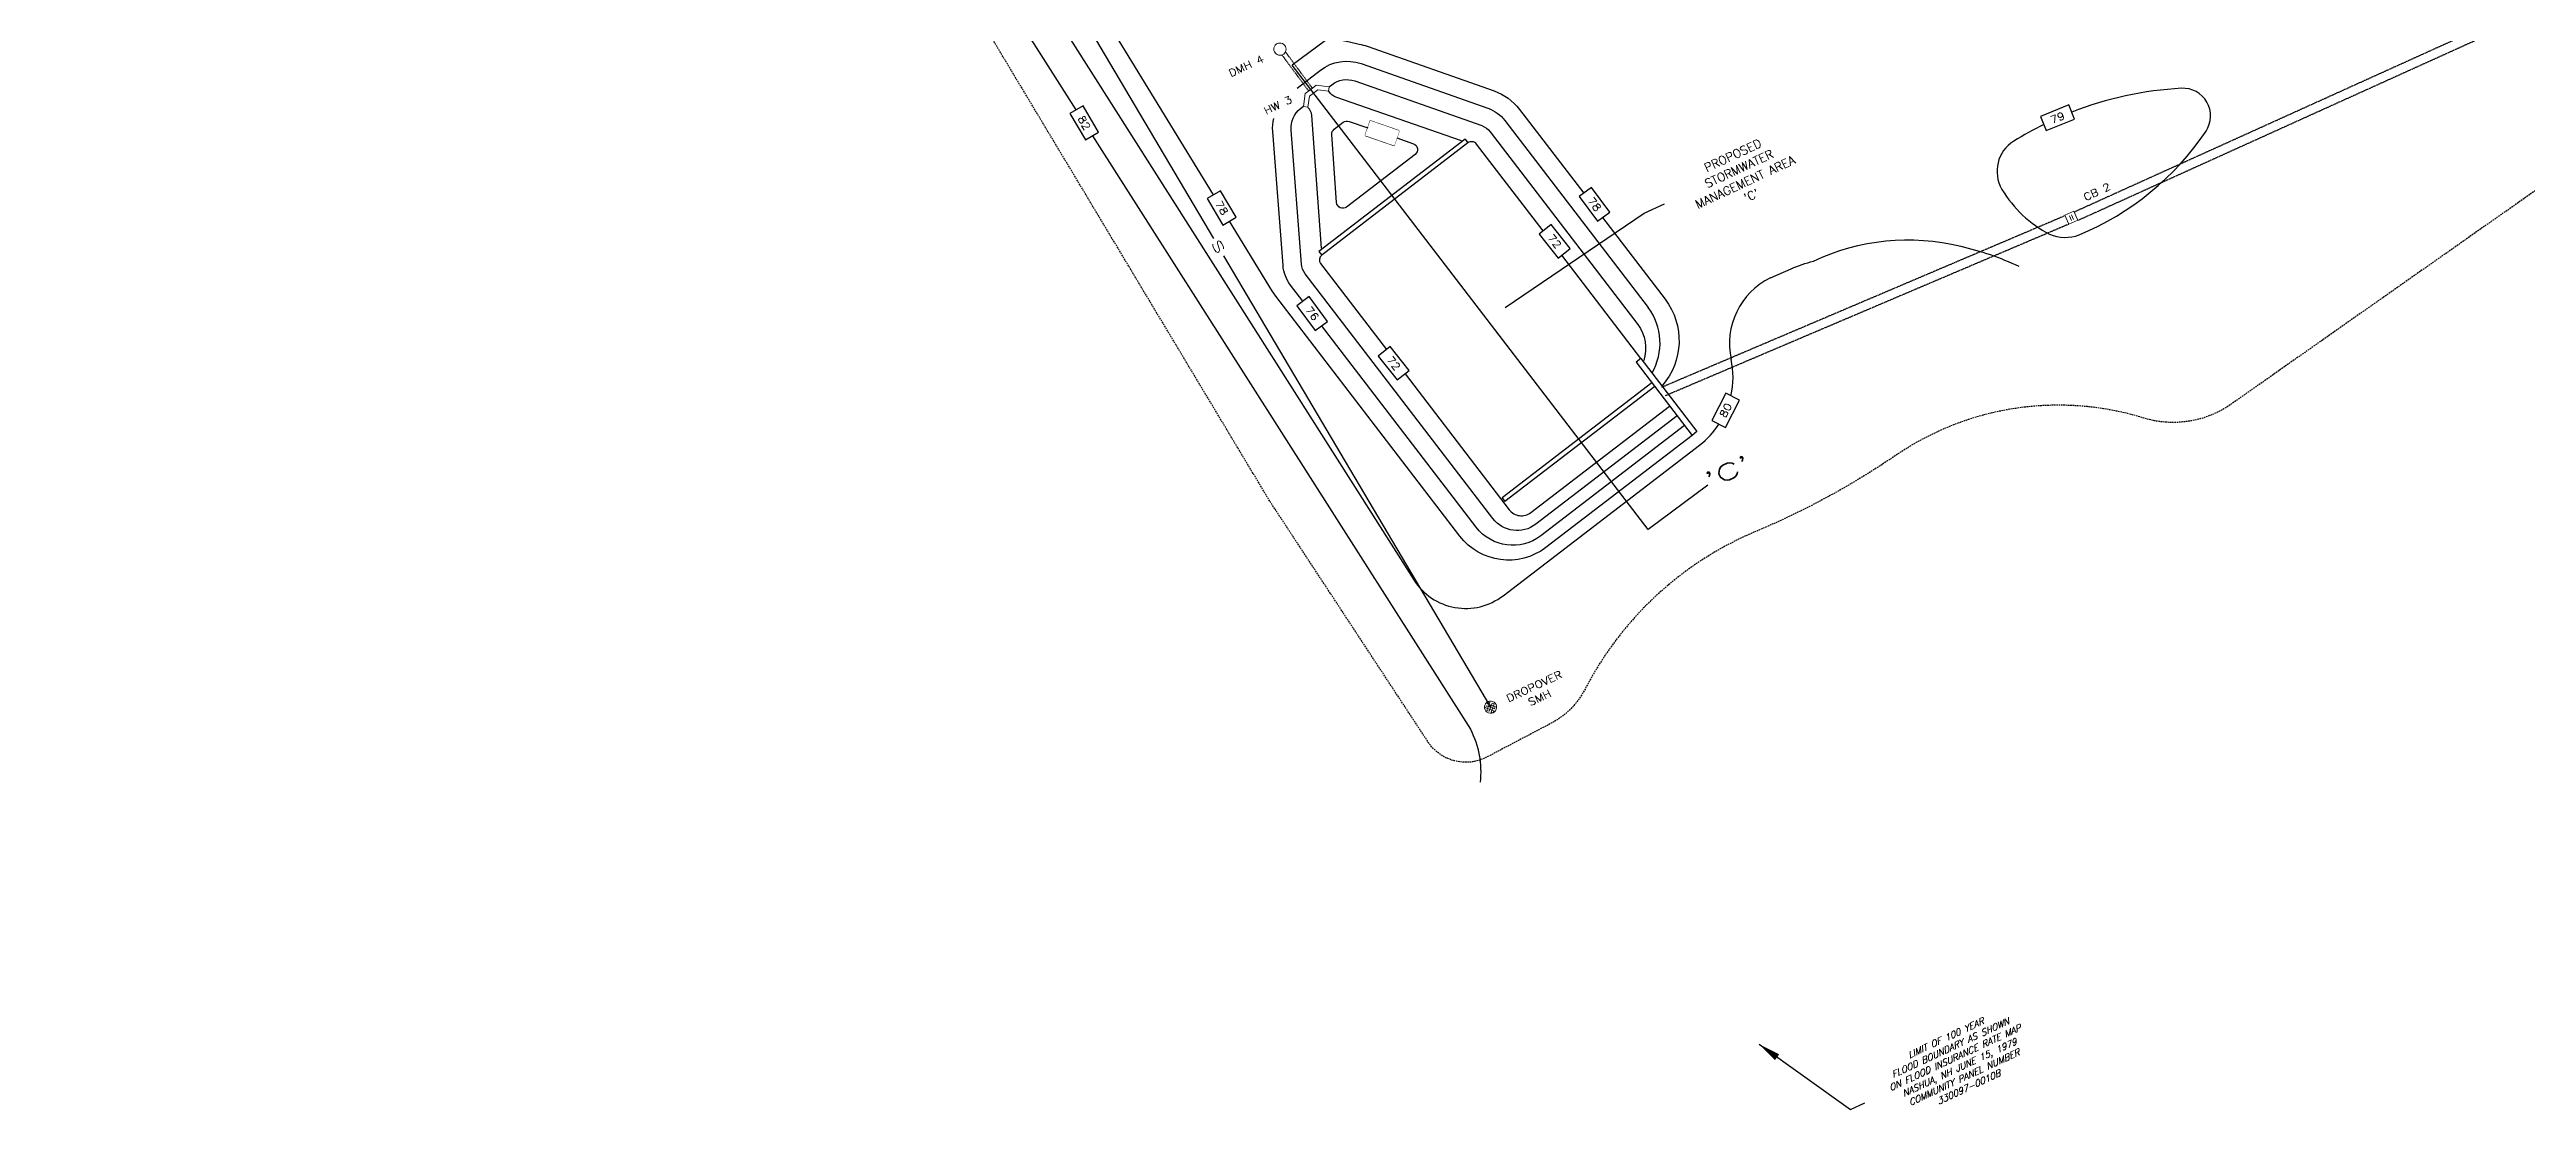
# Model space of a CAD drawing. Header units: feet. Extents: x 1024297 to 1030998, y 90489 to 94481.
# Drawn here: x 1025304 to 1026111, y 90489 to 90835 of the extents above; entities that cross this region are included whole.
import ezdxf
from ezdxf.enums import TextEntityAlignment as Align

# ---------------------------------------------------------------- set-up
doc = ezdxf.new("R2010")
doc.units = ezdxf.units.FT
doc.header["$MEASUREMENT"] = 0
doc.set_wipeout_variables(frame=1)
doc.linetypes.add('DASHED', pattern=[0.75, 0.5, -0.25])
doc.linetypes.add('HIDDEN', pattern=[0.375, 0.25, -0.125])
for name, color, linetype in [('E7FLT', 3, 'Continuous'), ('LOW', 7, 'DASHED'), ('P1COL', 4, 'Continuous'), ('P1SMT', 4, 'Continuous'), ('P1SWT', 4, 'Continuous'), ('P2SECT', 5, 'Continuous'), ('P2SWL', 5, 'Continuous'), ('P6DRL', 6, 'HIDDEN'), ('P7COT', 3, 'Continuous'), ('P7DRS', 3, 'Continuous'), ('P7DRT', 3, 'Continuous'), ('P7SWS', 3, 'Continuous'), ('P7SWT', 3, 'Continuous')]:
    doc.layers.add(name, color=color, linetype=linetype)
doc.styles.add('100', font='simplex.shx', dxfattribs={"width": 1.69, "height": 3.6})
doc.styles.add('60', font='simplex.shx', dxfattribs={"width": 1.15, "height": 2.4})
doc.styles.add('60SL', font='simplex.shx', dxfattribs={"oblique": 22, "height": 2.12})
doc.styles.add('80', font='simplex.shx', dxfattribs={"width": 1.66, "height": 3.08})
doc.styles.add('80L', font='simplex.shx', dxfattribs={"height": 2.8})
doc.dimstyles.get("Standard").update_dxf_attribs({"dimtxt": 0.18, "dimasz": 0.18, "dimexe": 0.18, "dimexo": 0.0625, "dimgap": 0.09, "dimtad": 0, "dimtih": 1, "dimtoh": 1, "dimdec": 4, "dimzin": 0, "dimdsep": 46, "dimtxsty": 'Standard', "dimcen": 0.09, "dimadec": 0, "dimazin": 0, "dimtfac": 1, "dimtdec": 4, "dimtofl": 0, "dimtmove": 0, "dimatfit": 3, "dimfxl": 1, "dimtolj": 1, "dimtzin": 0, "dimarcsym": 0})

# ---------------------------------------------------------------- blocks, each defined once
blk = doc.blocks.new('DMH')
at = {"color": 0, "linetype": 'ByBlock', "lineweight": 0}
blk.add_lwpolyline([(0.05, 0), (0.049, 0.011), (0.045, 0.022), (0.039, 0.031), (0.031, 0.039), (0.021, 0.045), (0.011, 0.049), (0, 0.05), (-0.011, 0.049), (-0.022, 0.045), (-0.031, 0.039), (-0.039, 0.031), (-0.045, 0.022), (-0.049, 0.011), (-0.05, 0), (-0.049, -0.011), (-0.045, -0.022), (-0.039, -0.031), (-0.031, -0.039), (-0.022, -0.045), (-0.011, -0.049), (0, -0.05), (0.011, -0.049), (0.021, -0.045), (0.031, -0.039), (0.039, -0.031), (0.045, -0.022), (0.049, -0.011), (0.05, 0), (0.05, 0)], dxfattribs=at)
blk = doc.blocks.new('HW')
at = {"color": 0, "linetype": 'ByBlock', "lineweight": 0}
blk.add_lwpolyline([(0, 0), (0.056, 0), (0.131, 0.075), (0.106, 0.1), (0.043, 0.038), (-0.044, 0.038), (-0.106, 0.1), (-0.132, 0.075), (-0.056, 0), (0, 0), (0, 0)], dxfattribs=at)
blk = doc.blocks.new('SMH')
at = {"color": 0, "linetype": 'ByBlock', "lineweight": 0}
for points in [[(0.05, 0), (0.048, 0.013), (0.043, 0.025), (0.035, 0.036), (0.025, 0.043), (0.013, 0.049), (0, 0.05), (-0.013, 0.049), (-0.025, 0.043), (-0.036, 0.036), (-0.043, 0.025), (-0.048, 0.013), (-0.05, 0), (-0.048, -0.013), (-0.043, -0.025), (-0.036, -0.035), (-0.025, -0.043), (-0.013, -0.048), (0, -0.05), (0.013, -0.048), (0.025, -0.043), (0.035, -0.035), (0.043, -0.025), (0.048, -0.013), (0.05, 0), (0.05, 0)], [(0, 0.05), (-0.013, 0.038), (0.037, -0.012), (0.025, -0.025), (-0.025, 0.025), (-0.038, 0.013), (0.012, -0.037), (0, -0.05), (-0.013, -0.037), (0.037, 0.013), (0.025, 0.025), (-0.025, -0.025), (-0.038, -0.012), (0.012, 0.038), (0, 0.05), (0, 0.05)]]:
    blk.add_lwpolyline(points, dxfattribs=at)
blk = doc.blocks.new('CB')
at = {"color": 0, "linetype": 'ByBlock', "lineweight": 0}
for points in [[(0.039, 0.001), (0.039, 0.041), (-0.041, 0.041), (-0.041, -0.039), (0.039, -0.039), (0.039, 0.001), (0.039, 0.001)], [(-0.01, -0.02), (-0.01, 0.022)], [(0.009, 0.022), (0.009, -0.02)]]:
    blk.add_lwpolyline(points, dxfattribs=at)
blk = doc.blocks.new('CONID')
blk.add_lwpolyline([(-0.125, -0.0625), (0.125, -0.0625), (0.125, 0.0625), (-0.125, 0.0625)], close=True)
at = {"style": '60', "width": 1.15}
blk.add_attdef('CON', text='', height=0.06, dxfattribs=at).set_placement((0, 0), align=Align.MIDDLE)

msp = doc.modelspace()

# ---------------------------------------------------------------- linework, layer by layer
at = {"layer": 'P1COL'}
for p, q in [((1025790.32448, 90775.49617), (1025768.65231, 90803.76146)), ((1025822.19757, 90733.92661), (1025796.41035, 90767.55885)), ((1025717.86334, 90764.81945), (1025739.28699, 90736.87828)), ((1025745.37286, 90728.94096), (1025779.31868, 90684.6681)), ((1025786.32892, 90683.74255), (1025831.56285, 90718.42527))]:
    msp.add_line(p, q, dxfattribs=at)
at = {"layer": 'P1COL', "flags": 128}
for points in [[(1025531.48111, 90994.82993), (1025524.84415, 90992.73638, 0.452216567), (1025524.06456, 90990.971), (1025538.94951, 90968.07272, 0.004106153), (1025583.71454, 90900.43056), (1025638.20318, 90814.8824)], [(1025634.7815, 90876.99338, 0.098527259), (1025730.48428, 90836.33688, -0.033261165), (1025733.04466, 90835.62332), (1025774.36053, 90821.08765)], [(1025718.15409, 90769.81682), (1025715.02981, 90813.03417, 0.19503983), (1025713.72408, 90815.68688, -2.970721035)], [(1025774.36053, 90821.08765), (1025774.36053, 90821.08765, -0.145609429), (1025782.67113, 90815.06028), (1025803.59491, 90787.77105)], [(1025953.38083, 90810.13916, 0.024108284), (1025943.64015, 90804.72921, 0.408596855), (1025939.79673, 90789.01141, 0.140881684), (1025955.27863, 90774.44604, 0.199222576), (1025964.96564, 90774.20718, 0.148161748), (1026006.25265, 90808.00496, 0.615513173), (1025998.24664, 90821.92003, 0.079517332), (1025962.53521, 90814.17777, 0.079517332)], [(1025712.1336, 90752.57066), (1025708.0796, 90757.85797, -0.145309669), (1025705.63803, 90764.23733), (1025702.27395, 90807.87965, -0.07645925), (1025702.59584, 90812.12429, -0.07645925)], [(1025838.86448, 90708.90234), (1025791.24981, 90672.39421, -0.414213562), (1025763.20888, 90676.09639), (1025703.31814, 90754.20716, -0.026241598), (1025702.24945, 90755.7637), (1025688.23022, 90778.67121)], [(1025809.68037, 90779.83425), (1025830.10288, 90753.1988, -0.356122572), (1025829.10743, 90725.07663, -0.361546276)], [(1025864.36266, 90760.2031), (1025871.18365, 90763.16893, -0.042247598), (1025878.3936, 90765.60397, -0.174332918), (1025926.36892, 90770.47866, -0.054571672), (1025945.26028, 90763.98348)], [(1025836.4306, 90712.07665), (1025789.60951, 90676.17699, -0.414213562), (1025768.57881, 90678.95363), (1025718.21955, 90744.63324)]]:
    msp.add_lwpolyline(points, format="xyb", dxfattribs=at)
msp.add_lwpolyline([(1025683.00979, 90787.20141), (1025640.40504, 90856.81782)], dxfattribs=at)
at = {"layer": 'P1COL'}
for centre, radius, start, end in [((1025767.06516, 90802.54452), 2, 37.47886948, 127.47886949), ((1025719.45049, 90766.03639), 2, 127.47886948, 217.47886948), ((1025874.94817, 90738.7544), 23.9186, 116.26760087, 192.1968157), ((1025808.96821, 90738.93546), 19.45393, 329.99831534, 36.45056111), ((1025824.35973, 90727.81974), 27.83811, 347.47235413, 12.1968157), ((1025824.35973, 90727.81974), 27.83811, 307.47886948, 326.71460974), ((1025783.28657, 90687.71044), 5, 217.47886948, 307.47886948)]:
    msp.add_arc(centre, radius, start, end, dxfattribs=at)
at = {"layer": 'P2SWL'}
for p, q in [((1025586.59852, 90936.01648), (1025683.00022, 90772.97006)), ((1025686.28816, 90767.4091), (1025773.23401, 90620.35559))]:
    msp.add_line(p, q, dxfattribs=at)
at = {"layer": 'P6DRL'}
for p, q in [((1025963.4784, 90781.74359), (1026235.0446, 90904.69148)), ((1025964.71177, 90779.00885), (1026236.27798, 90901.95674)), ((1025713.89413, 90821.18506), (1025705.35687, 90832.6956)), ((1025715.09892, 90822.07864), (1025706.56165, 90833.58918)), ((1025829.02525, 90724.62845), (1025960.28396, 90780.46342)), ((1025830.18199, 90721.86043), (1025961.4407, 90777.69539))]:
    msp.add_line(p, q, dxfattribs=at)
at = {"layer": 'P7DRS'}
for p, q in [((1025764.93552, 90805.32204), (1025765.84822, 90804.13168)), ((1025717.32085, 90768.81391), (1025718.23355, 90767.62355)), ((1025822.19757, 90733.92661), (1025820.61041, 90732.70967)), ((1025822.19757, 90733.92661), (1025840.45163, 90710.11928)), ((1025825.7824, 90725.96426), (1025776.97736, 90688.54343)), ((1025820.61041, 90732.70967), (1025838.86448, 90708.90234)), ((1025826.6951, 90724.7739), (1025777.89007, 90687.35307)), ((1025840.45163, 90710.11928), (1025838.86448, 90708.90234)), ((1025776.97736, 90688.54343), (1025777.89007, 90687.35307))]:
    msp.add_line(p, q, dxfattribs=at)

# ---------------------------------------------------------------- block references
at = {"layer": 'P7COT', "yscale": 40, "zscale": 40}
for p, xscale, rotation, values in [((1025640.89665, 90810.66598), 40.00000000001268, 300.4910606114163, {'CON': '82'}), ((1025957.88616, 90812.33741), 40.00000000004157, 21.8792787320023, {'CON': '79'}), ((1025737.95457, 90807.3178), 39.9999999999972, 340.8397145781399, {'CON': '70'}), ((1025685.65934, 90782.95968), 40.00000000002883, 300.7135594843814, {'CON': '78'}), ((1025807.08982, 90784.13798), 39.99999999998745, 306.5604856942247, {'CON': '78'}), ((1025794.09086, 90772.10518), 39.99999999999741, 308.6073415944939, {'CON': '72'}), ((1025715.13573, 90748.57193), 39.99999999998387, 306.3140726437485, {'CON': '76'}), ((1025741.68189, 90732.39217), 39.99999999999741, 308.6073415944939, {'CON': '72'}), ((1025849.81701, 90717.04048), 40.00000000001149, 62.62931220301664, {'CON': '80'})]:
    msp.add_blockref('CONID', p, dxfattribs=dict(at, xscale=xscale, rotation=rotation)).add_auto_attribs(values)
at = {"layer": 'P7DRS', "yscale": 40}
for name, p, xscale, zscale, rotation in [('DMH', (1025704.61978, 90834.683), 40.00000000004214, 40, 24.99999999997301), ('HW', (1025714.66202, 90821.58571), 40.00000000000172, 40, 217.4788694749112), ('CB', (1025962.48789, 90779.74347), 40.00000000003087, 40.00000000000003, 23.85602706316259)]:
    msp.add_blockref(name, p, dxfattribs=dict(at, xscale=xscale, zscale=zscale, rotation=rotation))
at = {"layer": 'P7SWS', "xscale": 40.00000000004214, "yscale": 40, "zscale": 40, "rotation": 24.99999999997301}
msp.add_blockref('SMH', (1025773.23401, 90620.35559), dxfattribs=at)

# ---------------------------------------------------------------- texts
at = {"layer": 'E7FLT', "insert": (1025920.9754, 90513.56685), "char_height": 2.12, "width": 62.8995765, "attachment_point": 2, "rotation": 25, "style": '60SL'}
msp.add_mtext('LIMIT OF 100 YEAR \\PFLOOD BOUNDARY AS SHOWN \\PON FLOOD INSURANCE RATE MAP \\PNASHUA, NH JUNE 15, 1979 \\PCOMMUNITY PANEL NUMBER\\P330097-0010B', dxfattribs=at)
at = {"layer": 'P1SMT', "style": '80L'}
for s, p in [('MANAGEMENT AREA', (1025856.76071, 90790.10007)), ('PROPOSED', (1025852.70358, 90798.80062)), ('STORMWATER', (1025854.73214, 90794.45035)), ("'C'", (1025858.78928, 90785.74979))]:
    msp.add_text(s, height=2.8, rotation=25, dxfattribs=at).set_placement(p, align=Align.CENTER)
at = {"layer": 'P1SWT', "style": '80', "width": 1.66}
msp.add_text('S', height=3.08, rotation=300.71238304, dxfattribs=at).set_placement((1025684.53771, 90770.36968), align=Align.MIDDLE)
at = {"layer": 'P2SECT', "style": '100', "width": 1.69}
msp.add_text("'C'", height=5.296353, rotation=25, dxfattribs=at).set_placement((1025851.62308, 90694.64362), align=Align.CENTER)
at = {"layer": 'P7DRT', "style": '60', "width": 1.15}
for s, p in [('DMH 4', (1025688.62864, 90825.54188)), ('HW 3', (1025700.10638, 90813.32204)), ('CB 2', (1025967.04428, 90785.18565))]:
    msp.add_text(s, height=2.4, rotation=25, dxfattribs=at).set_placement(p)
at = {"layer": 'P7SWT', "style": '60', "width": 1.15}
for s, p in [('DROPOVER', (1025787.96808, 90626.07203)), ('SMH', (1025789.70685, 90622.34322))]:
    msp.add_text(s, height=2.4, rotation=25, dxfattribs=at).set_placement(p, align=Align.CENTER)

# ---------------------------------------------------------------- leaders
at = {"layer": 'E7FLT'}
msp.add_leader([(1025860.71164, 90510.56758), (1025890.43273, 90489.35613), (1025895.13126, 90491.54709)], dimstyle='Standard', override={"dimscale": 40, "dimexo": 0.0625, "dimdec": 4, "dimaunit": 0}, dxfattribs=at)
at = {"layer": 'P1SMT'}
msp.add_leader([(1025778.03675, 90750.58366), (1025823.3128, 90781.24974), (1025829.85496, 90784.3004)], dimstyle='Standard', override={"dimasz": 0.14, "dimse1": 1, "dimse2": 1}, dxfattribs=at)
at = {"layer": 'P2SECT'}
for points in [[(1025721.92164, 90839.31097), (1025708.63006, 90829.45271)], [(1025844.0309, 90692.67084), (1025824.57222, 90678.23851)]]:
    msp.add_leader(points, dimstyle='Standard', override={"dimasz": 0.2}, dxfattribs=at)

# ---------------------------------------------------------------- next in the draw order: wipeouts: each hides what was drawn before it
msp.add_wipeout([(1025734.01509, 90811.39674), (1025743.57449, 90808.07524), (1025741.89404, 90803.23887), (1025732.33465, 90806.56037)]).dxf.layer = 'P7COT'

# ---------------------------------------------------------------- next in the draw order: linework, layer by layer
at = {"layer": 'LOW', "flags": 128}
msp.add_lwpolyline([(1026487.64424, 91169.44968), (1026488.61773, 91163.77801), (1026468.8009, 91152.06254, 0.45465874), (1026457.87593, 91117.96527), (1026459.67091, 91110.59393, -0.363365429), (1026439.69164, 91070.08568), (1026369.21569, 91041.6, 0.236134721), (1026287.16659, 91003.88709, -0.009538501), (1026252.05097, 90961.79289, 0.354342766), (1026250.77494, 90923.43942, -0.291515451), (1026236.25851, 90874.78012), (1026014.47541, 90719.07804, -0.231757789), (1025985.83782, 90714.55567, 0.228009917), (1025905.26578, 90702.41924, -0.049992423), (1025859.59246, 90677.58879, 0.175705847), (1025804.02015, 90626.24006, -0.151561834), (1025793.19485, 90615.25015), (1025772.06094, 90604.13043, -0.395759783), (1025752.56832, 90609.5113), (1025701.27003, 90687.55635), (1025610.89123, 90838.15484), (1025568.5652, 90913.27002), (1025457.48726, 91061.06746), (1025427.61403, 91105.86659), (1025358.81497, 91199.74535), (1025325.12948, 91232.22364), (1025312.02279, 91255.36881), (1025303.89052, 91274.05691)], format="xyb", dxfattribs=at)
at = {"layer": 'P1COL', "flags": 128}
for points in [[(1025574.5162, 90953.728), (1025574.88004, 90940.02038, 0.102139702), (1025577.59336, 90930.50188), (1025748.24594, 90661.80548, 0.440316328), (1025777.2981, 90656.6564), (1025841.29835, 90705.72803)], [(1025710.20517, 90821.97581), (1025717.88854, 90827.86696, -0.253325228), (1025731.05339, 90829.96339), (1025772.36926, 90815.42771, -0.145609429), (1025777.90966, 90811.40947), (1025824.61636, 90750.49361)], [(1025720.76584, 90822.51241), (1025721.53935, 90823.1055, -0.253325228), (1025729.06212, 90824.30345), (1025770.37799, 90809.76778, -0.145609429), (1025773.14819, 90807.75866), (1025821.22992, 90745.04945, -0.230976305), (1025823.13557, 90733.22921)], [(1025833.99673, 90715.25096), (1025787.96921, 90679.95977, -0.414213562), (1025773.94875, 90681.81086), (1025712.84107, 90761.50878, -0.145309669), (1025711.62028, 90764.69846), (1025708.2562, 90808.34078, -0.253637638), (1025711.36479, 90815.30424), (1025712.34434, 90816.05531)], [(1025763.75072, 90804.77765), (1025722.82508, 90819.01112, -0.19503983), (1025720.60214, 90820.96058, 2.970721035)], [(1025643.57866, 90806.44281), (1025766.66631, 90613.19294, -0.147238002), (1025769.82356, 90595.91229)], [(1025742.70158, 90805.74579), (1025748.08969, 90803.87186, -0.596971755), (1025748.64965, 90800.39569), (1025726.3051, 90783.2632, -0.596971755), (1025723.09336, 90784.70615), (1025721.49317, 90806.84128, -0.252370302), (1025722.27103, 90808.57264), (1025725.25441, 90810.86012, -0.252370302), (1025727.12833, 90811.16198), (1025733.2565, 90809.03068)]]:
    msp.add_lwpolyline(points, format="xyb", dxfattribs=at)
at = {"layer": 'P2SECT'}
msp.add_line((1025824.57222, 90678.23851), (1025708.63006, 90829.45271), dxfattribs=at)
at = {"layer": 'P7DRS'}
for p, q in [((1025764.93552, 90805.32204), (1025717.32085, 90768.81391)), ((1025765.84822, 90804.13168), (1025718.23355, 90767.62355))]:
    msp.add_line(p, q, dxfattribs=at)

doc.saveas('drawing.dxf')
